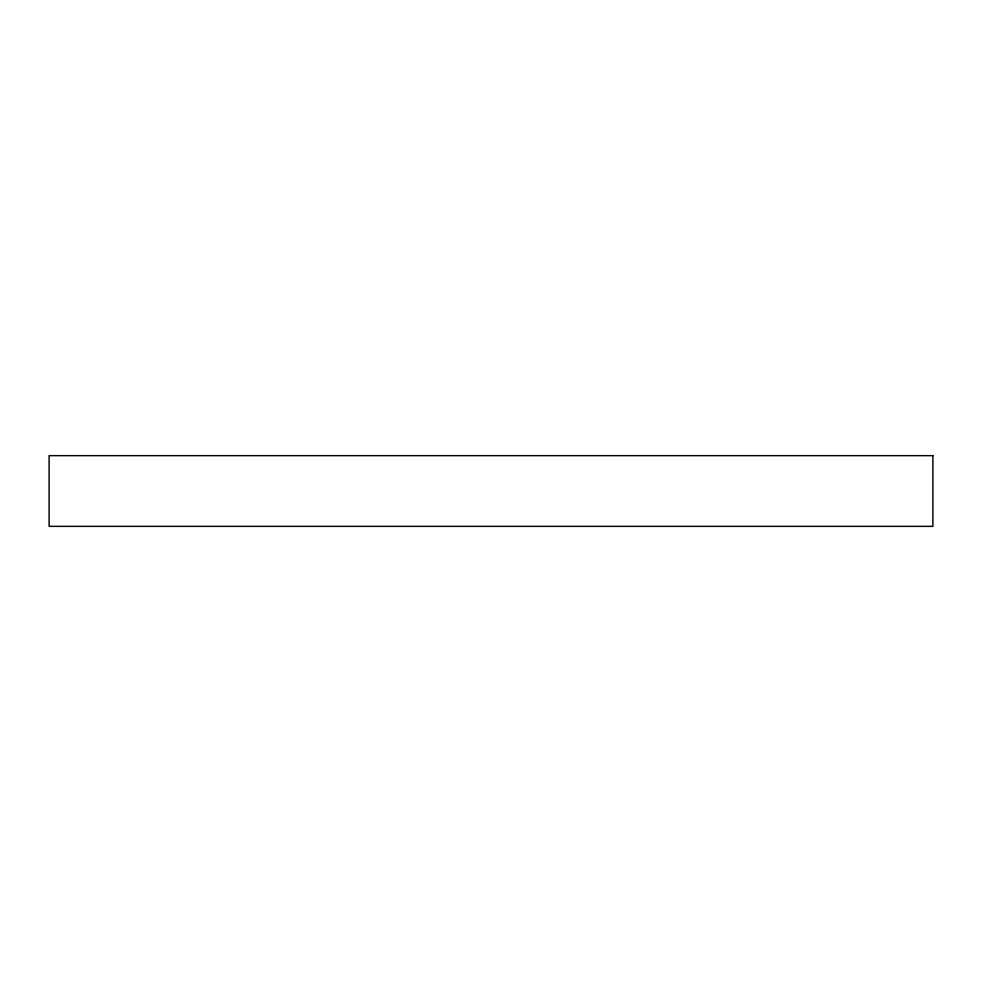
<?xml version="1.0" encoding="UTF-8"?>
<svg xmlns="http://www.w3.org/2000/svg" width="982" height="982" viewBox="0 0 982 982"><rect width="100%" height="100%" fill="white"/><g stroke="black" fill="none" stroke-linecap="round" stroke-linejoin="round"><path stroke-width="1.47" d="M932.9 455.648L49.1 455.648L49.1 526.352L932.9 526.352L932.9 455.648"/></g></svg>
